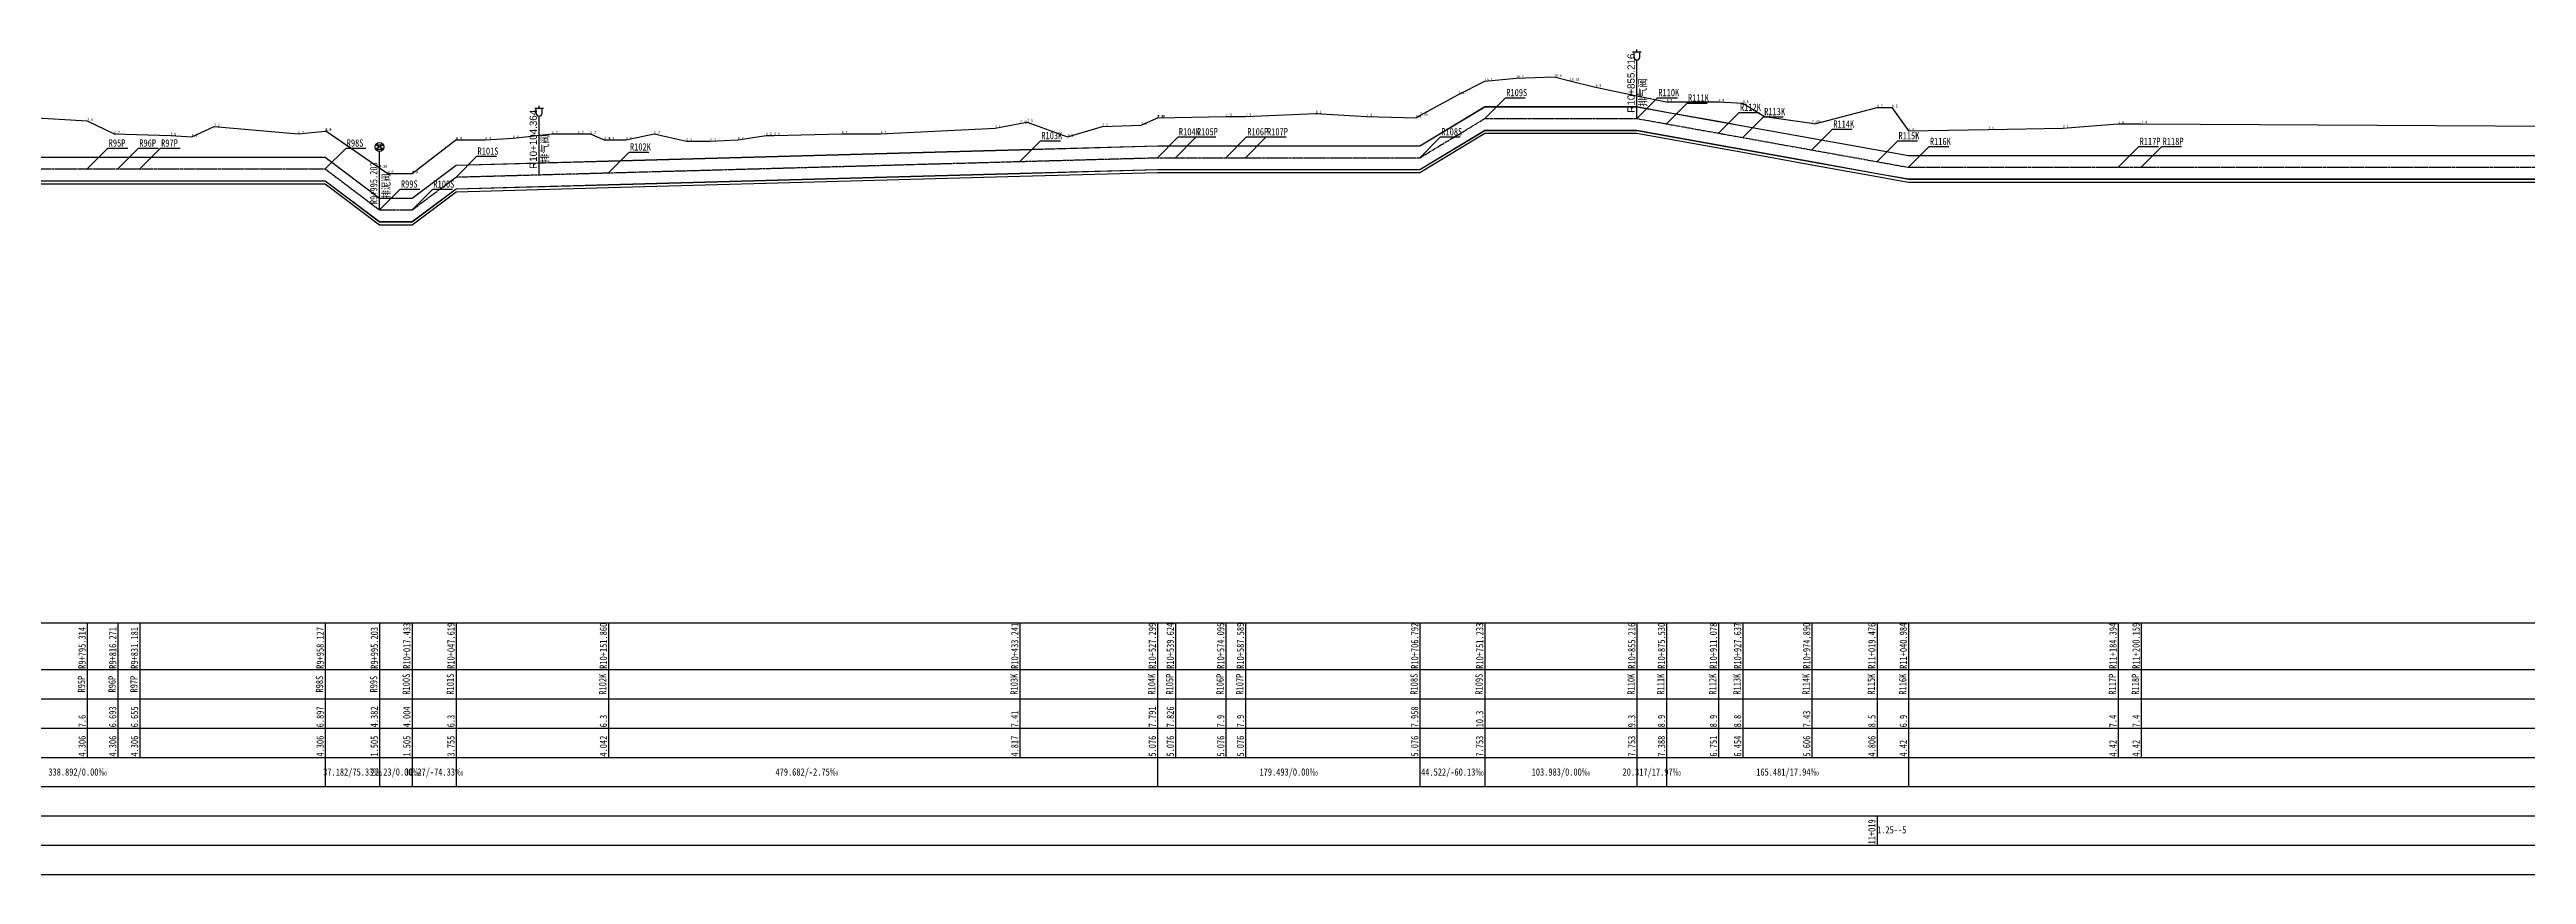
# Model space of a CAD drawing. Extents: x 525858 to 564773, y 2370984 to 2400075.
# Drawn here: x 560872 to 562566, y 2383444 to 2384007 of the extents above; entities that cross this region are included whole.
import ezdxf
from ezdxf.enums import TextEntityAlignment as Align

# ---------------------------------------------------------------- set-up
doc = ezdxf.new("R2010")
doc.units = 0
doc.linetypes.add('CENTER', pattern=[2, 1.25, -0.25, 0.25, -0.25])
for name, color, linetype in [('pipe', 3, 'CONTINUOUS'), ('pipe_cen', 1, 'CENTER'), ('tab', 9, 'CONTINUOUS'), ('地形剖面', 4, 'CONTINUOUS'), ('水工纵面管线标注', 3, 'CONTINUOUS'), ('附属设施', 2, 'CONTINUOUS')]:
    doc.layers.add(name, color=color, linetype=linetype)
doc.styles.add('HT', font='simhei.ttf', dxfattribs={"width": 0.8})
doc.styles.add('SIMP1', font='simp1.shx', dxfattribs={"width": 0.8, "bigfont": 'hz.shx'})

# ---------------------------------------------------------------- blocks, each defined once
blk = doc.blocks.new('qin排气阀va')
at = {"layer": '附属设施', "linetype": 'Continuous', "lineweight": -3}
for points in [[(-1.5, 22.8), (1.5, 22.8)], [(-1, 21), (-1, 22.8)], [(0, 22.8), (0, 23.55)], [(0, 0), (0, 20)], [(1, 21), (1, 22.8)]]:
    blk.add_lwpolyline(points, dxfattribs=at)
blk.add_arc((0, 21), 1, 180, 0, dxfattribs=at)
at = {"layer": '附属设施', "linetype": 'Continuous', "lineweight": -3, "style": 'SIMP1'}
blk.add_attdef('名称', text='', height=2.5, rotation=90, dxfattribs=at).set_placement((1, 4), align=Align.TOP_LEFT)
blk.add_attdef('ZH', text='', height=2.5, rotation=90, dxfattribs=at).set_placement((0, 2), align=Align.BOTTOM_LEFT)
blk = doc.blocks.new('qin排泥阀vmud')
at = {"layer": '附属设施', "lineweight": -3}
for points in [[(-1.29, 22.2652), (1.29, 22.2652), (-1.29, 20.7348), (1.29, 20.7348), (-1.29, 22.2652)], [(0, 0), (0, 20)]]:
    blk.add_lwpolyline(points, dxfattribs=at)
blk.add_circle((0, 21.5), 1.5, dxfattribs=at)
at = {"layer": '附属设施', "lineweight": -3, "style": 'HT'}
blk.add_attdef('名称', text='', height=2.5, rotation=89.9999985, dxfattribs=at).set_placement((1, 4), align=Align.TOP_LEFT)
blk.add_attdef('ZH', text='', height=2.5, rotation=89.9999985, dxfattribs=at).set_placement((0, 2), align=Align.BOTTOM_LEFT)

msp = doc.modelspace()

# ---------------------------------------------------------------- linework, layer by layer
at = {"layer": 'pipe', "lineweight": -3}
for points in [[(560758.464531, 2383933.910682), (560897.863531, 2383933.910682), (560918.820531, 2383933.910682), (560933.730531, 2383933.910682), (561060.676531, 2383933.910682), (561097.752531, 2383905.900682), (561119.982531, 2383905.900682), (561150.168531, 2383928.400682), (561254.409531, 2383931.270682), (561535.790531, 2383939.020682), (561629.848531, 2383941.610682), (561642.173531, 2383941.610682), (561676.644531, 2383941.610682), (561690.138531, 2383941.610682), (561809.341531, 2383941.610682), (561853.782531, 2383968.380682), (561957.765531, 2383968.380682), (561978.079531, 2383964.730682), (562013.627531, 2383958.360682), (562030.186531, 2383955.390682), (562077.439531, 2383946.910682), (562122.025531, 2383938.910682), (562143.533531, 2383935.050682), (562286.943531, 2383935.050682), (562302.708531, 2383935.050682), (563027.112531, 2383935.050682)], [(560758.464531, 2383933.810682), (560897.863531, 2383933.810682), (560918.820531, 2383933.810682), (560933.730531, 2383933.810682), (561060.676531, 2383933.810682), (561097.752531, 2383905.800682), (561119.982531, 2383905.800682), (561150.168531, 2383928.300682), (561254.409531, 2383931.170682), (561535.790531, 2383938.920682), (561629.848531, 2383941.510682), (561642.173531, 2383941.510682), (561676.644531, 2383941.510682), (561690.138531, 2383941.510682), (561809.341531, 2383941.510682), (561853.782531, 2383968.280682), (561957.765531, 2383968.280682), (561978.079531, 2383964.630682), (562013.627531, 2383958.260682), (562030.186531, 2383955.290682), (562077.439531, 2383946.810682), (562122.025531, 2383938.810682), (562143.533531, 2383934.950682), (562286.943531, 2383934.950682), (562302.708531, 2383934.950682), (563027.112531, 2383934.950682)], [(560758.464531, 2383917.810682), (560897.863531, 2383917.810682), (560918.820531, 2383917.810682), (560933.730531, 2383917.810682), (561060.676531, 2383917.810682), (561097.752531, 2383889.800682), (561119.982531, 2383889.800682), (561150.168531, 2383912.300682), (561254.409531, 2383915.170682), (561535.790531, 2383922.920682), (561629.848531, 2383925.510682), (561642.173531, 2383925.510682), (561676.644531, 2383925.510682), (561690.138531, 2383925.510682), (561809.341531, 2383925.510682), (561853.782531, 2383952.280682), (561957.765531, 2383952.280682), (561978.079531, 2383948.630682), (562013.627531, 2383942.260682), (562030.186531, 2383939.290682), (562077.439531, 2383930.810682), (562122.025531, 2383922.810682), (562143.533531, 2383918.950682), (562286.943531, 2383918.950682), (562302.708531, 2383918.950682), (563027.112531, 2383918.950682)], [(560758.464531, 2383917.710682), (560897.863531, 2383917.710682), (560918.820531, 2383917.710682), (560933.730531, 2383917.710682), (561060.676531, 2383917.710682), (561097.752531, 2383889.700682), (561119.982531, 2383889.700682), (561150.168531, 2383912.200682), (561254.409531, 2383915.070682), (561535.790531, 2383922.820682), (561629.848531, 2383925.410682), (561642.173531, 2383925.410682), (561676.644531, 2383925.410682), (561690.138531, 2383925.410682), (561809.341531, 2383925.410682), (561853.782531, 2383952.180682), (561957.765531, 2383952.180682), (561978.079531, 2383948.530682), (562013.627531, 2383942.160682), (562030.186531, 2383939.190682), (562077.439531, 2383930.710682), (562122.025531, 2383922.710682), (562143.533531, 2383918.850682), (562286.943531, 2383918.850682), (562302.708531, 2383918.850682), (563027.112531, 2383918.850682)], [(560758.464531, 2383915.710682), (560897.863531, 2383915.710682), (560918.820531, 2383915.710682), (560933.730531, 2383915.710682), (561060.676531, 2383915.710682), (561097.752531, 2383887.700682), (561119.982531, 2383887.700682), (561150.168531, 2383910.200682), (561254.409531, 2383913.070682), (561535.790531, 2383920.820682), (561629.848531, 2383923.410682), (561642.173531, 2383923.410682), (561676.644531, 2383923.410682), (561690.138531, 2383923.410682), (561809.341531, 2383923.410682), (561853.782531, 2383950.180682), (561957.765531, 2383950.180682), (561978.079531, 2383946.530682), (562013.627531, 2383940.160682), (562030.186531, 2383937.190682), (562077.439531, 2383928.710682), (562122.025531, 2383920.710682), (562143.533531, 2383916.850682), (562286.943531, 2383916.850682), (562302.708531, 2383916.850682), (563027.112531, 2383916.850682)]]:
    msp.add_lwpolyline(points, dxfattribs=at)
at = {"layer": 'pipe_cen', "lineweight": -3}
msp.add_lwpolyline([(560721.784531, 2383925.810682), (561060.676531, 2383925.810682), (561097.752531, 2383897.800682), (561119.982531, 2383897.800682), (561150.168531, 2383920.300682), (561629.848531, 2383933.510682), (561809.341531, 2383933.510682), (561853.782531, 2383960.280682), (561957.765531, 2383960.280682), (561978.079531, 2383956.630682), (562143.533531, 2383926.950682), (563027.112531, 2383926.950682), (563135.674531, 2383906.640682), (563404.554531, 2383899.990682), (563748.683531, 2383899.990682)], dxfattribs=at)
at = {"layer": 'tab', "lineweight": -3}
for points in [[(551040.549531, 2383615.760682), (563748.683531, 2383615.760682)], [(560897.863531, 2383615.760682), (560897.863531, 2383523.760682)], [(560918.820531, 2383615.760682), (560918.820531, 2383523.760682)], [(560933.730531, 2383615.760682), (560933.730531, 2383523.760682)], [(561060.676531, 2383615.760682), (561060.676531, 2383523.760682)], [(561097.752531, 2383615.760682), (561097.752531, 2383523.760682)], [(561119.982531, 2383615.760682), (561119.982531, 2383523.760682)], [(561150.168531, 2383615.760682), (561150.168531, 2383523.760682)], [(561254.409531, 2383615.760682), (561254.409531, 2383523.760682)], [(561535.790531, 2383615.760682), (561535.790531, 2383523.760682)], [(561629.848531, 2383615.760682), (561629.848531, 2383523.760682)], [(561642.173531, 2383615.760682), (561642.173531, 2383523.760682)], [(561676.644531, 2383615.760682), (561676.644531, 2383523.760682)], [(561690.138531, 2383615.760682), (561690.138531, 2383523.760682)], [(561809.341531, 2383615.760682), (561809.341531, 2383523.760682)], [(561853.782531, 2383615.760682), (561853.782531, 2383523.760682)], [(561957.765531, 2383615.760682), (561957.765531, 2383523.760682)], [(561978.079531, 2383615.760682), (561978.079531, 2383523.760682)], [(562013.627531, 2383615.760682), (562013.627531, 2383523.760682)], [(562030.186531, 2383615.760682), (562030.186531, 2383523.760682)], [(562077.439531, 2383615.760682), (562077.439531, 2383523.760682)], [(562122.025531, 2383615.760682), (562122.025531, 2383523.760682)], [(562143.533531, 2383615.760682), (562143.533531, 2383523.760682)], [(562286.943531, 2383615.760682), (562286.943531, 2383523.760682)], [(562302.708531, 2383615.760682), (562302.708531, 2383523.760682)], [(551040.549531, 2383583.760682), (563748.683531, 2383583.760682)], [(551040.549531, 2383563.760682), (563748.683531, 2383563.760682)], [(551040.549531, 2383543.760682), (563748.683531, 2383543.760682)], [(551040.549531, 2383523.760682), (563748.683531, 2383523.760682)], [(561060.676531, 2383523.760682), (561060.676531, 2383503.760682)], [(561097.752531, 2383523.760682), (561097.752531, 2383503.760682)], [(561119.982531, 2383523.760682), (561119.982531, 2383503.760682)], [(561150.168531, 2383523.760682), (561150.168531, 2383503.760682)], [(561629.848531, 2383523.760682), (561629.848531, 2383503.760682)], [(561809.341531, 2383523.760682), (561809.341531, 2383503.760682)], [(561853.782531, 2383523.760682), (561853.782531, 2383503.760682)], [(561957.765531, 2383523.760682), (561957.765531, 2383503.760682)], [(561978.079531, 2383523.760682), (561978.079531, 2383503.760682)], [(562143.533531, 2383523.760682), (562143.533531, 2383503.760682)], [(551040.549531, 2383503.760682), (563748.683531, 2383503.760682)], [(551040.549531, 2383483.760682), (563748.683531, 2383483.760682)], [(562122.025531, 2383483.760682), (562122.025531, 2383463.760682)], [(551040.549531, 2383463.760682), (563748.683531, 2383463.760682)], [(551040.549531, 2383443.760682), (563748.683531, 2383443.760682)]]:
    msp.add_lwpolyline(points, dxfattribs=at)
for points in [[(561060.676531, 2383513.760682, 0, 1, 0), (561057.676531, 2383513.760682, 0, 0, 0), (560911.230531, 2383513.760682, 0, 0, 0)], [(561150.168531, 2383513.760682, 0, 1, 0), (561153.168531, 2383513.760682, 0, 0, 0), (561370.008531, 2383513.760682, 0, 0, 0)], [(561629.848531, 2383513.760682, 0, 1, 0), (561626.848531, 2383513.760682, 0, 0, 0), (561410.008531, 2383513.760682, 0, 0, 0)], [(561629.848531, 2383513.760682, 0, 1, 0), (561632.848531, 2383513.760682, 0, 0, 0), (561699.595031, 2383513.760682, 0, 0, 0)], [(561809.341531, 2383513.760682, 0, 1, 0), (561806.341531, 2383513.760682, 0, 0, 0), (561739.595031, 2383513.760682, 0, 0, 0)], [(561853.782531, 2383513.760682, 0, 1, 0), (561856.782531, 2383513.760682, 0, 0, 0), (561885.774031, 2383513.760682, 0, 0, 0)], [(561957.765531, 2383513.760682, 0, 1, 0), (561954.765531, 2383513.760682, 0, 0, 0), (561925.774031, 2383513.760682, 0, 0, 0)], [(561978.079531, 2383513.760682, 0, 1, 0), (561981.079531, 2383513.760682, 0, 0, 0), (562040.806531, 2383513.760682, 0, 0, 0)], [(562143.533531, 2383513.760682, 0, 1, 0), (562140.533531, 2383513.760682, 0, 0, 0), (562080.806531, 2383513.760682, 0, 0, 0)], [(562143.533531, 2383513.760682, 0, 1, 0), (562146.533531, 2383513.760682, 0, 0, 0), (562565.323031, 2383513.760682, 0, 0, 0)]]:
    msp.add_lwpolyline(points, format="xyseb", dxfattribs=at)
at = {"layer": '地形剖面', "lineweight": -3}
msp.add_lwpolyline([(560863.326531, 2383960.750682), (560897.863531, 2383958.750682), (560916.221531, 2383949.750682), (560954.836531, 2383948.750682), (560969.255531, 2383947.750682), (560984.574531, 2383954.750682), (561042.147531, 2383949.750682), (561060.676531, 2383951.720682), (561060.676531, 2383951.720682), (561060.676531, 2383951.720682), (561060.676531, 2383951.720682), (561060.984531, 2383951.750682), (561097.752531, 2383926.570682), (561097.752531, 2383926.570682), (561097.752531, 2383926.570682), (561097.752531, 2383926.570682), (561103.336531, 2383922.750682), (561119.924531, 2383922.750682), (561119.982531, 2383922.790682), (561119.982531, 2383922.790682), (561119.982531, 2383922.790682), (561119.982531, 2383922.790682), (561150.014531, 2383945.750682), (561150.168531, 2383945.750682), (561150.168531, 2383945.750682), (561150.168531, 2383945.750682), (561150.168531, 2383945.750682), (561170.088531, 2383945.750682), (561189.089531, 2383946.750682), (561215.629531, 2383949.750682), (561233.424531, 2383949.750682), (561241.886531, 2383949.750682), (561251.483531, 2383945.750682), (561254.409531, 2383945.750682), (561266.263531, 2383945.750682), (561285.592531, 2383949.750682), (561307.652531, 2383944.750682), (561323.898531, 2383944.750682), (561342.834531, 2383945.750682), (561362.151531, 2383948.750682), (561367.725531, 2383948.750682), (561413.859531, 2383949.750682), (561440.481531, 2383949.750682), (561518.738531, 2383953.750682), (561535.790531, 2383956.850682), (561540.731531, 2383957.750682), (561568.364531, 2383947.750682), (561592.170531, 2383954.750682), (561618.690531, 2383955.750682), (561629.431531, 2383960.480682), (561629.848531, 2383960.660682), (561629.848531, 2383960.660682), (561630.049531, 2383960.750682), (561676.644531, 2383961.750682), (561690.138531, 2383961.750682), (561690.138531, 2383961.750682), (561738.058531, 2383963.750682), (561772.840531, 2383961.750682), (561806.437531, 2383960.750682), (561809.341531, 2383962.330682), (561809.341531, 2383962.330682), (561809.341531, 2383962.330682), (561809.341531, 2383962.330682), (561835.834531, 2383976.750682), (561853.782531, 2383985.750682), (561853.782531, 2383985.750682), (561853.782531, 2383985.750682), (561853.782531, 2383985.750682), (561853.782531, 2383985.750682), (561875.158531, 2383987.750682), (561901.098531, 2383988.750682), (561911.961531, 2383986.070682), (561929.515531, 2383981.750682), (561957.765531, 2383975.750682), (561957.765531, 2383975.750682), (561957.765531, 2383975.750682), (561957.765531, 2383975.750682), (561978.079531, 2383971.750682), (561978.079531, 2383971.750682), (562013.627531, 2383971.750682), (562030.186531, 2383970.750682), (562030.186531, 2383970.750682), (562045.011531, 2383961.750682), (562077.439531, 2383957.050682), (562079.504531, 2383956.750682), (562122.025531, 2383967.750682), (562132.125531, 2383967.750682), (562143.533531, 2383951.750682), (562143.533531, 2383951.750682), (562143.533531, 2383951.750682), (562143.533531, 2383951.750682), (562143.533531, 2383951.750682), (562198.176531, 2383952.750682), (562249.148531, 2383953.750682), (562286.943531, 2383956.750682), (562286.943531, 2383956.750682), (562302.708531, 2383956.750682), (562787.235531, 2383954.000682)], dxfattribs=at)
at = {"layer": '水工纵面管线标注', "color": 9, "lineweight": -3}
for points in [[(561853.782531, 2383960.280682), (561867.922531, 2383974.420682), (561881.422531, 2383974.420682)], [(561957.765531, 2383960.280682), (561971.905531, 2383974.420682), (561985.405531, 2383974.420682)], [(561978.079531, 2383956.630682), (561992.219531, 2383970.770682), (562005.719531, 2383970.770682)], [(562013.627531, 2383950.260682), (562027.767531, 2383964.400682), (562041.267531, 2383964.400682)], [(562030.186531, 2383947.290682), (562044.326531, 2383961.430682), (562057.826531, 2383961.430682)], [(560897.863531, 2383925.810682), (560912.003531, 2383939.950682), (560925.503531, 2383939.950682)], [(560918.820531, 2383925.810682), (560932.960531, 2383939.950682), (560946.460531, 2383939.950682)], [(560933.730531, 2383925.810682), (560947.870531, 2383939.950682), (560961.370531, 2383939.950682)], [(561060.676531, 2383925.810682), (561074.816531, 2383939.950682), (561088.316531, 2383939.950682)], [(561535.790531, 2383930.920682), (561549.930531, 2383945.060682), (561563.430531, 2383945.060682)], [(561629.848531, 2383933.510682), (561643.988531, 2383947.650682), (561657.488531, 2383947.650682)], [(561642.173531, 2383933.510682), (561656.313531, 2383947.650682), (561669.813531, 2383947.650682)], [(561676.644531, 2383933.510682), (561690.784531, 2383947.650682), (561704.284531, 2383947.650682)], [(561690.138531, 2383933.510682), (561704.278531, 2383947.650682), (561717.778531, 2383947.650682)], [(561809.341531, 2383933.510682), (561823.481531, 2383947.650682), (561836.981531, 2383947.650682)], [(562077.439531, 2383938.810682), (562091.579531, 2383952.950682), (562105.079531, 2383952.950682)], [(562122.025531, 2383930.810682), (562136.165531, 2383944.950682), (562149.665531, 2383944.950682)], [(562143.533531, 2383926.950682), (562157.673531, 2383941.090682), (562171.173531, 2383941.090682)], [(562286.943531, 2383926.950682), (562301.083531, 2383941.090682), (562314.583531, 2383941.090682)], [(562302.708531, 2383926.950682), (562316.848531, 2383941.090682), (562330.348531, 2383941.090682)], [(561150.168531, 2383920.300682), (561164.308531, 2383934.440682), (561177.808531, 2383934.440682)], [(561254.409531, 2383923.170682), (561268.549531, 2383937.310682), (561282.049531, 2383937.310682)], [(561097.752531, 2383897.800682), (561111.892531, 2383911.940682), (561125.392531, 2383911.940682)], [(561119.982531, 2383897.800682), (561134.122531, 2383911.940682), (561147.622531, 2383911.940682)]]:
    msp.add_lwpolyline(points, dxfattribs=at)

# ---------------------------------------------------------------- block references
at = {"layer": '附属设施', "lineweight": -3, "xscale": 2, "yscale": 2, "zscale": 2}
for p, values in [((561957.765531, 2383960.280682), {'ZH': 'R10+855.216', '名称': '排气阀'}), ((561206.913031, 2383921.86338), {'ZH': 'R10+104.364', '名称': '排气阀'})]:
    msp.add_blockref('qin排气阀va', p, dxfattribs=at).add_auto_attribs(values)
at = {"layer": '附属设施', "lineweight": -3}
ref = msp.add_blockref('qin排泥阀vmud', (561097.752531, 2383897.800682), dxfattribs=dict(at, xscale=2, yscale=2, zscale=2))
ref.add_attrib('ZH', 'R9+995.203', dxfattribs={"lineweight": -3, "height": 5, "rotation": 89.999998465, "style": 'HT', "width": 0.8}).set_placement((561097.752531, 2383901.800682), align=Align.BOTTOM_LEFT)
ref.add_attrib('名称', '排泥阀', dxfattribs={"lineweight": -3, "height": 5, "rotation": 89.999998465, "style": 'HT', "width": 0.8}).set_placement((561099.752531, 2383905.800682), align=Align.TOP_LEFT)

# ---------------------------------------------------------------- texts
at = {"layer": 'tab', "color": 3, "lineweight": -3, "style": 'HT', "width": 0.8}
for s, p in [('R9+795.314', (560896.763531, 2383584.260682)), ('R9+816.271', (560917.720531, 2383584.260682)), ('R9+831.181', (560932.630531, 2383584.260682)), ('R9+958.127', (561059.576531, 2383584.260682)), ('R9+995.203', (561096.652531, 2383584.260682)), ('R10+017.433', (561118.882531, 2383584.260682)), ('R10+047.619', (561149.068531, 2383584.260682)), ('R10+151.860', (561253.309531, 2383584.260682)), ('R10+433.241', (561534.690531, 2383584.260682)), ('R10+527.299', (561628.748531, 2383584.260682)), ('R10+539.624', (561641.073531, 2383584.260682)), ('R10+574.095', (561675.544531, 2383584.260682)), ('R10+587.589', (561689.038531, 2383584.260682)), ('R10+706.792', (561808.241531, 2383584.260682)), ('R10+751.233', (561852.682531, 2383584.260682)), ('R10+855.216', (561956.665531, 2383584.260682)), ('R10+875.530', (561976.979531, 2383584.260682)), ('R10+911.078', (562012.527531, 2383584.260682)), ('R10+927.637', (562029.086531, 2383584.260682)), ('R10+974.890', (562076.339531, 2383584.260682)), ('R11+019.476', (562120.925531, 2383584.260682)), ('R11+040.984', (562142.433531, 2383584.260682)), ('R11+184.394', (562285.843531, 2383584.260682)), ('R11+200.159', (562301.608531, 2383584.260682)), ('7.6', (560896.763531, 2383544.260682)), ('6.693', (560917.720531, 2383544.260682)), ('6.655', (560932.630531, 2383544.260682)), ('6.897', (561059.576531, 2383544.260682)), ('4.382', (561096.652531, 2383544.260682)), ('4.004', (561118.882531, 2383544.260682)), ('6.3', (561149.068531, 2383544.260682)), ('6.3', (561253.309531, 2383544.260682)), ('7.41', (561534.690531, 2383544.260682)), ('7.791', (561628.748531, 2383544.260682)), ('7.826', (561641.073531, 2383544.260682)), ('7.9', (561675.544531, 2383544.260682)), ('7.9', (561689.038531, 2383544.260682)), ('7.958', (561808.241531, 2383544.260682)), ('10.3', (561852.682531, 2383544.260682)), ('9.3', (561956.665531, 2383544.260682)), ('8.9', (561976.979531, 2383544.260682)), ('8.9', (562012.527531, 2383544.260682)), ('8.8', (562029.086531, 2383544.260682)), ('7.43', (562076.339531, 2383544.260682)), ('8.5', (562120.925531, 2383544.260682)), ('6.9', (562142.433531, 2383544.260682)), ('7.4', (562285.843531, 2383544.260682)), ('7.4', (562301.608531, 2383544.260682)), ('4.306', (560896.763531, 2383524.260682)), ('4.306', (560917.720531, 2383524.260682)), ('4.306', (560932.630531, 2383524.260682)), ('4.306', (561059.576531, 2383524.260682)), ('1.505', (561096.652531, 2383524.260682)), ('1.505', (561118.882531, 2383524.260682)), ('3.755', (561149.068531, 2383524.260682)), ('4.042', (561253.309531, 2383524.260682)), ('4.817', (561534.690531, 2383524.260682)), ('5.076', (561628.748531, 2383524.260682)), ('5.076', (561641.073531, 2383524.260682)), ('5.076', (561675.544531, 2383524.260682)), ('5.076', (561689.038531, 2383524.260682)), ('5.076', (561808.241531, 2383524.260682)), ('7.753', (561852.682531, 2383524.260682)), ('7.753', (561956.665531, 2383524.260682)), ('7.388', (561976.979531, 2383524.260682)), ('6.751', (562012.527531, 2383524.260682)), ('6.454', (562029.086531, 2383524.260682)), ('5.606', (562076.339531, 2383524.260682)), ('4.806', (562120.925531, 2383524.260682)), ('4.42', (562142.433531, 2383524.260682)), ('4.42', (562285.843531, 2383524.260682)), ('4.42', (562301.608531, 2383524.260682)), ('11+019', (562120.925531, 2383464.260682))]:
    msp.add_text(s, height=5, rotation=89.999998453, dxfattribs=at).set_placement(p)
for s, p in [('R95P', (560897.863531, 2383573.760682)), ('R96P', (560918.820531, 2383573.760682)), ('R97P', (560933.730531, 2383573.760682)), ('R98S', (561060.676531, 2383573.760682)), ('R99S', (561097.752531, 2383573.760682)), ('R100S', (561119.982531, 2383573.760682)), ('R101S', (561150.168531, 2383573.760682)), ('R102K', (561254.409531, 2383573.760682)), ('R103K', (561535.790531, 2383573.760682)), ('R104K', (561629.848531, 2383573.760682)), ('R105P', (561642.173531, 2383573.760682)), ('R106P', (561676.644531, 2383573.760682)), ('R107P', (561690.138531, 2383573.760682)), ('R108S', (561809.341531, 2383573.760682)), ('R109S', (561853.782531, 2383573.760682)), ('R110K', (561957.765531, 2383573.760682)), ('R111K', (561978.079531, 2383573.760682)), ('R112K', (562013.627531, 2383573.760682)), ('R113K', (562030.186531, 2383573.760682)), ('R114K', (562077.439531, 2383573.760682)), ('R115K', (562122.025531, 2383573.760682)), ('R116K', (562143.533531, 2383573.760682)), ('R117P', (562286.943531, 2383573.760682)), ('R118P', (562302.708531, 2383573.760682))]:
    msp.add_text(s, height=5, rotation=89.999998453, dxfattribs=at).set_placement(p, align=Align.BOTTOM_CENTER)
for s, p in [('338.892/0.00‰', (560891.230531, 2383513.760682)), ('37.182/75.33‰', (561079.214531, 2383513.760682)), ('22.23/0.00‰', (561108.867531, 2383513.760682)), ('30.27/-74.33‰', (561135.075531, 2383513.760682)), ('479.682/-2.75‰', (561390.008531, 2383513.760682)), ('179.493/0.00‰', (561719.595031, 2383513.760682)), ('44.522/-60.13‰', (561831.562031, 2383513.760682)), ('103.983/0.00‰', (561905.774031, 2383513.760682)), ('20.317/17.97‰', (561967.922531, 2383513.760682)), ('165.481/17.94‰', (562060.806531, 2383513.760682))]:
    msp.add_text(s, height=5, dxfattribs=at).set_placement(p, align=Align.MIDDLE_CENTER)
msp.add_text('1.25--5', height=5, dxfattribs=at).set_placement((562122.025531, 2383471.760682))
at = {"layer": '地形剖面', "color": 9, "lineweight": -3, "style": 'HT', "width": 0.8}
for s, p in [('10.5', (561875.158531, 2383987.750682)), ('10.6', (561901.098531, 2383988.750682)), ('9.4', (561835.834531, 2383976.750682)), ('10.3', (561853.782531, 2383985.750682)), ('10.3', (561853.782531, 2383985.750682)), ('10.3', (561853.782531, 2383985.750682)), ('10.3', (561853.782531, 2383985.750682)), ('10.3', (561853.782531, 2383985.750682)), ('10.33', (561911.961531, 2383986.070682)), ('9.9', (561929.515531, 2383981.750682)), ('9.3', (561957.765531, 2383975.750682)), ('9.3', (561957.765531, 2383975.750682)), ('9.3', (561957.765531, 2383975.750682)), ('9.3', (561957.765531, 2383975.750682)), ('8.9', (561978.079531, 2383971.750682)), ('8.9', (561978.079531, 2383971.750682)), ('8.9', (562013.627531, 2383971.750682)), ('8.8', (562030.186531, 2383970.750682)), ('8.8', (562030.186531, 2383970.750682)), ('7.6', (560897.863531, 2383958.750682)), ('7.2', (560984.574531, 2383954.750682)), ('7.1', (561518.738531, 2383953.750682)), ('7.41', (561535.790531, 2383956.850682)), ('7.5', (561540.731531, 2383957.750682)), ('7.2', (561592.170531, 2383954.750682)), ('7.3', (561618.690531, 2383955.750682)), ('7.77', (561629.431531, 2383960.480682)), ('7.79', (561629.848531, 2383960.660682)), ('7.79', (561629.848531, 2383960.660682)), ('7.8', (561630.049531, 2383960.750682)), ('7.9', (561676.644531, 2383961.750682)), ('7.9', (561690.138531, 2383961.750682)), ('7.9', (561690.138531, 2383961.750682)), ('8.1', (561738.058531, 2383963.750682)), ('7.9', (561772.840531, 2383961.750682)), ('7.8', (561806.437531, 2383960.750682)), ('7.96', (561809.341531, 2383962.330682)), ('7.96', (561809.341531, 2383962.330682)), ('7.96', (561809.341531, 2383962.330682)), ('7.96', (561809.341531, 2383962.330682)), ('7.9', (562045.011531, 2383961.750682)), ('7.43', (562077.439531, 2383957.050682)), ('7.4', (562079.504531, 2383956.750682)), ('8.5', (562122.025531, 2383967.750682)), ('8.5', (562132.125531, 2383967.750682)), ('7.0', (562198.176531, 2383952.750682)), ('7.1', (562249.148531, 2383953.750682)), ('7.4', (562286.943531, 2383956.750682)), ('7.4', (562286.943531, 2383956.750682)), ('7.4', (562302.708531, 2383956.750682)), ('6.7', (560916.221531, 2383949.750682)), ('6.6', (560954.836531, 2383948.750682)), ('6.5', (560969.255531, 2383947.750682)), ('6.7', (561042.147531, 2383949.750682)), ('6.9', (561060.676531, 2383951.720682)), ('6.9', (561060.676531, 2383951.720682)), ('6.9', (561060.676531, 2383951.720682)), ('6.9', (561060.676531, 2383951.720682)), ('6.9', (561060.984531, 2383951.750682)), ('6.3', (561150.014531, 2383945.750682)), ('6.3', (561150.168531, 2383945.750682)), ('6.3', (561150.168531, 2383945.750682)), ('6.3', (561150.168531, 2383945.750682)), ('6.3', (561150.168531, 2383945.750682)), ('6.3', (561170.088531, 2383945.750682)), ('6.4', (561189.089531, 2383946.750682)), ('6.7', (561215.629531, 2383949.750682)), ('6.7', (561233.424531, 2383949.750682)), ('6.7', (561241.886531, 2383949.750682)), ('6.3', (561251.483531, 2383945.750682)), ('6.3', (561254.409531, 2383945.750682)), ('6.3', (561266.263531, 2383945.750682)), ('6.7', (561285.592531, 2383949.750682)), ('6.2', (561307.652531, 2383944.750682)), ('6.2', (561323.898531, 2383944.750682)), ('6.3', (561342.834531, 2383945.750682)), ('6.6', (561362.151531, 2383948.750682)), ('6.6', (561367.725531, 2383948.750682)), ('6.7', (561413.859531, 2383949.750682)), ('6.7', (561440.481531, 2383949.750682)), ('6.5', (561568.364531, 2383947.750682)), ('6.9', (562143.533531, 2383951.750682)), ('6.9', (562143.533531, 2383951.750682)), ('6.9', (562143.533531, 2383951.750682)), ('6.9', (562143.533531, 2383951.750682)), ('6.9', (562143.533531, 2383951.750682)), ('4.38', (561097.752531, 2383926.570682)), ('4.38', (561097.752531, 2383926.570682)), ('4.38', (561097.752531, 2383926.570682)), ('4.38', (561097.752531, 2383926.570682)), ('4.0', (561103.336531, 2383922.750682)), ('4.0', (561119.924531, 2383922.750682)), ('4.0', (561119.982531, 2383922.790682)), ('4.0', (561119.982531, 2383922.790682)), ('4.0', (561119.982531, 2383922.790682)), ('4.0', (561119.982531, 2383922.790682))]:
    msp.add_text(s, height=2, dxfattribs=at).set_placement(p)
at = {"layer": '水工纵面管线标注', "lineweight": -3, "style": 'HT', "width": 0.8}
for s, p in [('R109S', (561868.422531, 2383975.520682)), ('R110K', (561972.405531, 2383975.520682)), ('R111K', (561992.719531, 2383971.870682)), ('R112K', (562028.267531, 2383965.500682)), ('R113K', (562044.826531, 2383962.530682)), ('R114K', (562092.079531, 2383954.050682)), ('R95P', (560912.503531, 2383941.050682)), ('R96P', (560933.460531, 2383941.050682)), ('R97P', (560948.370531, 2383941.050682)), ('R98S', (561075.316531, 2383941.050682)), ('R101S', (561164.808531, 2383935.540682)), ('R102K', (561269.049531, 2383938.410682)), ('R103K', (561550.430531, 2383946.160682)), ('R104K', (561644.488531, 2383948.750682)), ('R105P', (561656.813531, 2383948.750682)), ('R106P', (561691.284531, 2383948.750682)), ('R107P', (561704.778531, 2383948.750682)), ('R108S', (561823.981531, 2383948.750682)), ('R115K', (562136.665531, 2383946.050682)), ('R116K', (562158.173531, 2383942.190682)), ('R117P', (562301.583531, 2383942.190682)), ('R118P', (562317.348531, 2383942.190682)), ('R99S', (561112.392531, 2383913.040682)), ('R100S', (561134.622531, 2383913.040682))]:
    msp.add_text(s, height=5, dxfattribs=at).set_placement(p)

doc.saveas('drawing.dxf')
